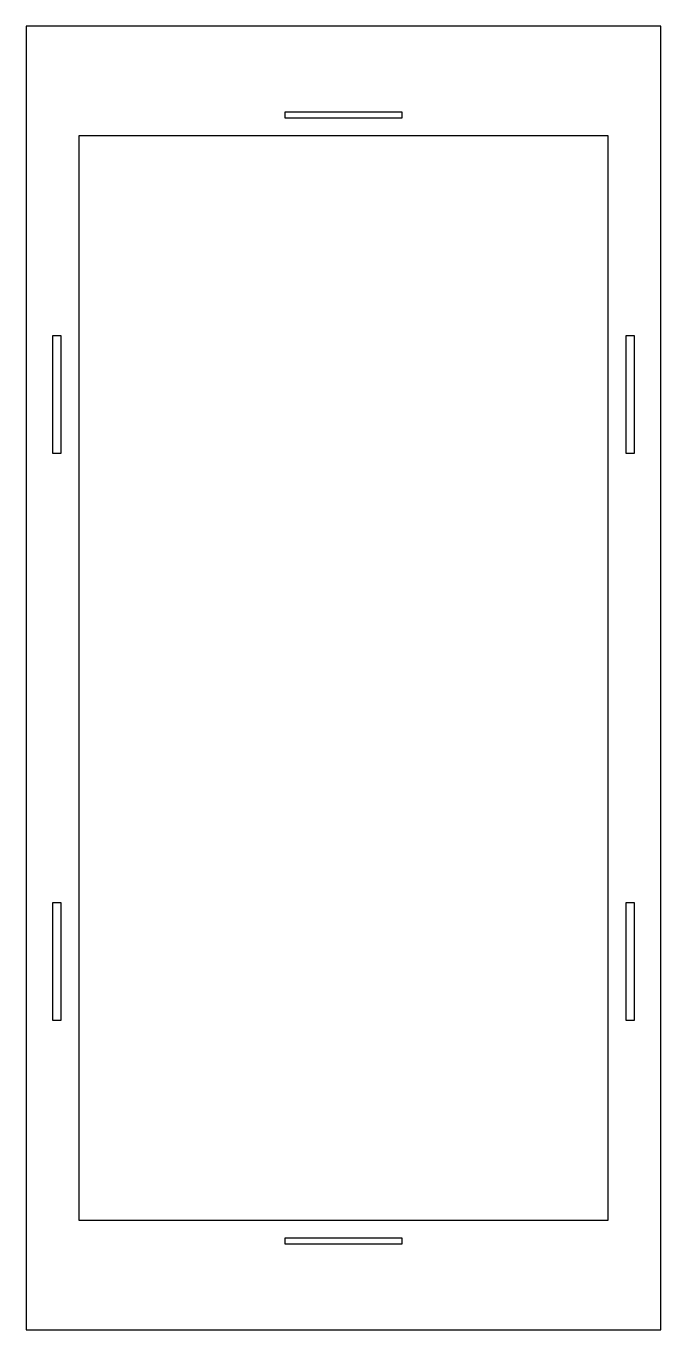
# Model space of a CAD drawing. Extents: x 0 to 336, y 0 to 690.
import ezdxf

# ---------------------------------------------------------------- set-up
doc = ezdxf.new("R2010")
doc.units = 0
doc.layers.add('CUT', color=7, linetype='CONTINUOUS')

msp = doc.modelspace()

# ---------------------------------------------------------------- linework, layer by layer
at = {"layer": 'CUT'}
for points in [[(0, 0), (336, 0), (336, 690), (0, 690)], [(137, 641.5), (199, 641.5), (199, 644.5), (137, 644.5)], [(28, 58), (308, 58), (308, 632), (28, 632)], [(14, 464), (18.5, 464), (18.5, 526), (14, 526)], [(317.5, 464), (322, 464), (322, 526), (317.5, 526)], [(14, 164), (18.5, 164), (18.5, 226), (14, 226)], [(317.5, 164), (322, 164), (322, 226), (317.5, 226)], [(137, 45.5), (199, 45.5), (199, 48.5), (137, 48.5)]]:
    msp.add_lwpolyline(points, close=True, dxfattribs=at)

doc.saveas('drawing.dxf')
